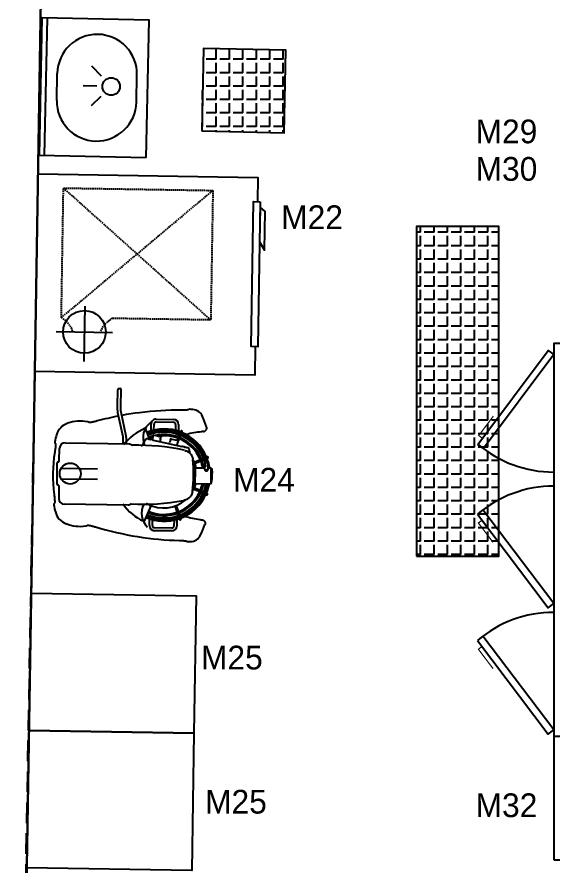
# Model space of a CAD drawing. Header units: centimetres. Extents: x 5488 to 20269, y -31398 to -19684.
# Drawn here: x 7368 to 7562.7, y -22530.9 to -22222 of the extents above; entities that cross this region are included whole.
import ezdxf
from ezdxf.enums import TextEntityAlignment as Align

# ---------------------------------------------------------------- set-up
doc = ezdxf.new("R2010")
doc.units = ezdxf.units.CM
doc.linetypes.add('( Hidden )', pattern=[0.375, 0.25, -0.125])
doc.linetypes.add('DASHED', pattern=[0.75, 0.5, -0.25])
for name, color, linetype in [('002 Çizgi', 7, 'Continuous'), ('CIHAZ', 2, 'Continuous'), ('S2000-002 Çizgi', 7, 'Continuous')]:
    doc.layers.add(name, color=color, linetype=linetype)
doc.layers.add('xxx_Auto_Duvar_Duvar Gorunus 02', color=251, linetype='Continuous', lineweight=9)
doc.layers.add('xxx_Auto_Duvar_Duvar Plan Kesit', color=7, linetype='Continuous', lineweight=30)
doc.styles.add('TAKSİM', font='GOTHIC.TTF', dxfattribs={"height": 20})

# ---------------------------------------------------------------- blocks, each defined once
blk = doc.blocks.new('A$C734D7A9C')
at = {"layer": 'CIHAZ', "color": 1}
for p, q in [((14.73, 75.33), (14.73, 54.78)), ((24.09, 65.06), (3.98, 65.06))]:
    blk.add_line(p, q, dxfattribs=at)
at = {"layer": 'CIHAZ', "color": 1, "linetype": 'DASHED'}
for p, q in [((67.01, 73.52), (19.82, 19.15)), ((19.82, 73.52), (67.01, 19.15))]:
    blk.add_line(p, q, dxfattribs=at)
at = {"layer": 'CIHAZ', "color": 1}
for points in [[(63.2, 1.82), (10.36, 1.82), (10.36, 4.32), (63.2, 4.32)], [(61.2, 1.82), (48.6, 1.82), (45.6, 0), (59.6, 0)]]:
    blk.add_lwpolyline(points, close=True, dxfattribs=at)
blk.add_circle((14.73, 65.06), 7.76, dxfattribs=at)
at = {"layer": 'S2000-002 Çizgi', "color": 1, "linetype": 'DASHED'}
for p, q in [((19.82, 73.52), (67.01, 73.52)), ((67.01, 73.52), (67.01, 19.15)), ((19.82, 19.15), (19.82, 54.92)), ((67.01, 19.15), (19.82, 19.15))]:
    blk.add_line(p, q, dxfattribs=at)
at = {"layer": 'S2000-002 Çizgi', "color": 1}
blk.add_lwpolyline([(10.36, 2.81), (0, 2.81), (0, 82.81), (72, 82.81), (72, 2.81), (63.2, 2.81)], dxfattribs=at)
at = {"layer": 'S2000-002 Çizgi', "color": 1, "linetype": 'DASHED'}
for centre, radius, start, end in [((11.6, 78.09), 9.4, 291.2079, 330.9566), ((11, 49.89), 10.16, 29.6907, 66.7752)]:
    blk.add_arc(centre, radius, start, end, dxfattribs=at)
blk = doc.blocks.new('A$C01E77913')
at = {"layer": 'S2000-002 Çizgi', "color": 1}
for points in [[(2, 26.8), (15, 26.8, -0.414214), (17, 24.8), (17, 2, -0.414214), (15, 0), (2, 0, -0.414214), (0, 2), (0, 24.8, -0.414214)], [(4, 24.8), (13, 24.8, -0.414214), (15, 22.8), (15, 4, -0.414214), (13, 2), (4, 2, -0.414214), (2, 4), (2, 22.8, -0.414214)]]:
    blk.add_lwpolyline(points, format="xyb", close=True, dxfattribs=at)
blk.add_lwpolyline([(4.71, 14.27), (12.21, 14.27), (12.21, 13.52), (4.71, 13.52)], close=True, dxfattribs=at)
blk.add_circle((8.46, 13.87), 3.82, dxfattribs=at)
blk = doc.blocks.new('188-70-M')
at = {"layer": '002 Çizgi', "color": 1}
blk.add_line((47.58, -126.01), (47.58, 61.99), dxfattribs=at)
for points in [[(-20.42, -126.01), (49.58, -126.01), (49.58, 61.99), (-20.42, 61.99)], [(17.58, 61.99), (17.58, -126.02), (49.58, -126.02), (49.58, 61.99)], [(-48.08, 25.3), (-22.47, 59.53), (-20.42, 57.99), (-46.03, 23.76)], [(-48.23, -0.07), (-22.46, -34.18), (-20.42, -32.64), (-46.19, 1.48)], [(-48.23, -46.05), (-22.46, -80.16), (-20.42, -78.61), (-46.19, -44.5)], [(-17.39, -109.57), (-17.22, -108.11), (-16.77, -106.41), (-16.12, -104.55), (-15.39, -102.6), (-14.65, -100.65), (-14.01, -98.79), (-13.56, -97.09), (-13.39, -95.63), (-13.56, -94.48), (-14.01, -93.67), (-14.65, -93.18), (-15.39, -93.01), (-16.12, -93.18), (-16.77, -93.67), (-17.22, -94.48), (-17.39, -95.63), (-17.22, -97.09), (-16.77, -98.79), (-16.12, -100.65), (-15.39, -102.6), (-14.65, -104.55), (-14.01, -106.41), (-13.56, -108.11), (-13.39, -109.57), (-13.56, -110.72), (-14.01, -111.53), (-14.65, -112.02), (-15.39, -112.19), (-16.12, -112.02), (-16.77, -111.53), (-17.22, -110.72)]]:
    blk.add_lwpolyline(points, close=True, dxfattribs=at)
at = {"layer": '002 Çizgi', "color": 1, "linetype": 'DASHED'}
blk.add_lwpolyline([(44.58, -78.01), (44.58, 58.99), (-17.42, 58.99), (-17.42, -78.01)], close=True, dxfattribs=at)
at = {"layer": '002 Çizgi', "color": 1, "const_width": 0.427}
for points in [[(-46.4, 27.55), (-47.72, 28.54), (-43.49, 34.19), (-42.41, 35.64)], [(-46.54, -2.32), (-47.86, -3.31), (-43.6, -8.95), (-42.51, -10.39)], [(-46.54, -48.29), (-47.86, -49.29), (-43.6, -54.92), (-42.51, -56.37)]]:
    blk.add_lwpolyline(points, dxfattribs=at)
at = {"layer": '002 Çizgi', "color": 1}
blk.add_lwpolyline([(47.58, -81.01), (-20.42, -81.01)], dxfattribs=at)
for points in [[(-10.08, -89.01), (-10.08, -115.68, 1), (-5.74, -115.68)], [(-5.74, -115.68), (-5.74, -89.01, -1), (-1.39, -89.01)]]:
    blk.add_lwpolyline(points, format="xyb", dxfattribs=at)
for centre, start, end in [((-20.42, 57.99), 229.755, 270), ((-20.42, -32.64), 90, 130.5092), ((-20.42, -78.61), 90, 130.5092)]:
    blk.add_arc(centre, 42.75, start, end, dxfattribs=at)
at = {"layer": '002 Çizgi', "color": 1, "xscale": -1, "rotation": 90}
for p in [(46.98, 56.48), (46.98, 38.48), (46.98, 20.48), (46.98, 2.48), (46.98, -15.52), (46.98, -33.52), (46.98, -51.52), (46.98, -69.52), (46.98, -87.52), (46.59, -105.52)]:
    blk.add_blockref('A$C01E77913', p, dxfattribs=at)
blk = doc.blocks.new('A$C23AD12AD')
at = {"layer": 'S2000-002 Çizgi', "color": 1}
for p, q in [((0, 39), (50, 39)), ((0, 37), (50, 37)), ((20.08, 33), (29.92, 33)), ((25.53, 18.48), (25.53, 23.48)), ((21.86, 16.96), (18.33, 20.5)), ((29.2, 16.96), (32.74, 20.5)), ((20.08, 4), (29.92, 4)), ((0, 0), (50, 0))]:
    blk.add_line(p, q, dxfattribs=at)
blk.add_lwpolyline([(0, 0), (50, 0), (50, 39), (0, 39)], close=True, dxfattribs=at)
blk.add_circle((25.53, 13.29), 3.19, dxfattribs=at)
for centre, start, end in [((20.08, 18.5), 90, 270), ((29.92, 18.5), 270, 90)]:
    blk.add_arc(centre, 14.5, start, end, dxfattribs=at)
blk = doc.blocks.new('A$C852de432')
for p, q in [((12.58, 47.27, 0.07), (12.58, 49.68, 0.07)), ((13.62, 47.55, 0.07), (13.62, 49.68, 0.07)), ((14.41, 51.51, 0.07), (20.69, 51.51, 0.07)), ((14.41, 50.47, 0.07), (20.69, 50.47, 0.07)), ((21.47, 49.68, 0.07), (21.47, 47.55, 0.07)), ((22.52, 49.68, 0.07), (22.52, 47.25, 0.07)), ((12.99, 42.29, 0.07), (11.17, 47.04, 0.07)), ((13.48, 42.48, 0.07), (11.66, 47.22, 0.07)), ((12.58, 46.37, 0.07), (12.58, 46.74, 0.07)), ((13.62, 46.67, 0.07), (13.62, 47.06, 0.07)), ((21.47, 47.03, 0.07), (21.47, 46.67, 0.07)), ((22.19, 42.43, 0.07), (24.51, 48.05, 0.07)), ((22.52, 46.77, 0.07), (22.52, 46.37, 0.07)), ((30.43, 42.37, 0.07), (53.69, 42.37, 0.07)), ((55.76, 35.77, 0.07), (55.7, 40.37, 0.07)), ((6.31, 35.67, 0.07), (1.72, 37.62, 0.07)), ((6.39, 36.21, 0.07), (1.92, 38.11, 0.07)), ((0.39, 34.06, 0.07), (0.39, 28.34, 0.07)), ((6.2, 34.06, 0.07), (0.39, 34.06, 0.07)), ((0.19, 33.76, 0.07), (0, 32.11, 0.07)), ((0, 32.11, 0.07), (0, 30.28, 0.07)), ((0.36, 33.79, 0.07), (0.23, 33.79, 0.07)), ((54.98, 33.12, 0.07), (41.72, 33.12, 0.07)), ((0.19, 28.64, 0.07), (0, 30.28, 0.07)), ((0.36, 28.61, 0.07), (0.23, 28.61, 0.07)), ((1.57, 28.34, 0.07), (0.39, 28.34, 0.07)), ((1.57, 28.92, 0.07), (1.57, 28.1, 0.07)), ((1.76, 29.1, 0.07), (1.8, 29.1, 0.07)), ((1.76, 29.1, 0.07), (1.77, 29.1, 0.07)), ((1.8, 29.1, 0.07), (1.81, 29.1, 0.07)), ((2.51, 29.1, 0.07), (1.81, 29.1, 0.07)), ((2.51, 29.1, 0.07), (2.53, 29.1, 0.07)), ((2.57, 29.1, 0.07), (2.53, 29.1, 0.07)), ((2.76, 28.92, 0.07), (2.76, 28.1, 0.07)), ((6.2, 28.34, 0.07), (2.76, 28.34, 0.07)), ((54.98, 29.3, 0.07), (41.72, 29.3, 0.07)), ((1.74, 26.71, 0.07), (1.71, 27.32, 0.07)), ((6.31, 26.72, 0.07), (1.72, 24.77, 0.07)), ((1.86, 26.17, 0.07), (1.75, 26.62, 0.07)), ((6.39, 26.18, 0.07), (1.92, 24.29, 0.07)), ((2.05, 26.02, 0.07), (2.28, 26.02, 0.07)), ((2.57, 26.62, 0.07), (2.47, 26.17, 0.07)), ((2.62, 27.32, 0.07), (2.58, 26.71, 0.07)), ((55.76, 26.62, 0.07), (55.7, 22.02, 0.07)), ((8.18, 23.1, 0.07), (8.23, 22.83, 0.07)), ((8.23, 22.83, 0.07), (8.29, 22.52, 0.07)), ((8.29, 22.52, 0.07), (8.37, 22.22, 0.07)), ((8.37, 22.22, 0.07), (8.45, 21.91, 0.07)), ((8.82, 21.22, 0.07), (8.83, 21.22, 0.07)), ((8.83, 21.22, 0.07), (8.84, 21.22, 0.07)), ((8.84, 21.22, 0.07), (8.91, 21.2, 0.07)), ((8.91, 21.2, 0.07), (8.96, 21.19, 0.07)), ((8.96, 21.19, 0.07), (8.98, 21.19, 0.07)), ((8.98, 21.19, 0.07), (9.01, 21.18, 0.07)), ((9.01, 21.18, 0.07), (9.03, 21.18, 0.07)), ((9.03, 21.18, 0.07), (9.05, 21.17, 0.07)), ((9.05, 21.17, 0.07), (9.08, 21.17, 0.07)), ((9.08, 21.17, 0.07), (9.1, 21.16, 0.07)), ((9.1, 21.16, 0.07), (9.13, 21.16, 0.07)), ((9.13, 21.16, 0.07), (9.16, 21.15, 0.07)), ((9.16, 21.15, 0.07), (9.19, 21.14, 0.07)), ((9.19, 21.14, 0.07), (9.22, 21.14, 0.07)), ((9.27, 21.13, 0.07), (9.31, 21.12, 0.07)), ((9.31, 21.12, 0.07), (9.36, 21.11, 0.07)), ((9.36, 21.11, 0.07), (9.4, 21.1, 0.07)), ((10.24, 20.73, 0.07), (10.25, 20.8, 0.07)), ((10.31, 20.72, 0.07), (10.24, 20.73, 0.07)), ((10.63, 20.65, 0.07), (10.31, 20.72, 0.07)), ((10.31, 20.72, 0.07), (10.31, 20.72, 0.07)), ((10.66, 20.64, 0.07), (10.63, 20.65, 0.07)), ((10.98, 20.58, 0.07), (10.66, 20.64, 0.07)), ((11.06, 20.56, 0.07), (10.99, 20.58, 0.07)), ((11.06, 20.56, 0.07), (11.07, 20.63, 0.07)), ((12.8, 19.62, 0.07), (11.17, 15.36, 0.07)), ((21.71, 18.53, 0.07), (11.22, 20.72, 0.07)), ((12.75, 19.39, 0.07), (12.61, 18.73, 0.07)), ((12.94, 20.29, 0.07), (12.8, 19.65, 0.07)), ((15.43, 18.14, 0.07), (15.65, 19.19, 0.07)), ((15.76, 19.7, 0.07), (15.65, 19.19, 0.07)), ((19.18, 18.98, 0.07), (19.05, 18.35, 0.07)), ((25.73, 20.62, 0.07), (25.74, 20.62, 0.07)), ((53.66, 20.02, 0.07), (30.43, 20.02, 0.07)), ((12.92, 18.47, 0.07), (11.66, 15.17, 0.07)), ((12.58, 15.65, 0.07), (12.58, 16.02, 0.07)), ((14.89, 18.06, 0.07), (13.08, 18.44, 0.07)), ((13.62, 15.34, 0.07), (13.62, 15.72, 0.07)), ((15, 18.04, 0.07), (14.89, 18.06, 0.07)), ((15.13, 18.01, 0.07), (15, 18.04, 0.07)), ((19, 18.08, 0.07), (18.86, 17.43, 0.07)), ((21.14, 16.76, 0.07), (19.33, 17.13, 0.07)), ((21.38, 16.71, 0.07), (21.25, 16.73, 0.07)), ((21.38, 16.7, 0.07), (21.38, 16.71, 0.07)), ((21.38, 16.7, 0.07), (21.5, 16.67, 0.07)), ((21.47, 15.72, 0.07), (21.47, 15.37, 0.07)), ((21.73, 16.82, 0.07), (22.01, 18.18, 0.07)), ((21.79, 18.32, 0.07), (21.8, 18.39, 0.07)), ((21.86, 18.31, 0.07), (21.79, 18.32, 0.07)), ((22.19, 18.24, 0.07), (21.87, 18.3, 0.07)), ((22.22, 18.23, 0.07), (22.19, 18.24, 0.07)), ((22.54, 18.17, 0.07), (22.22, 18.23, 0.07)), ((22.52, 16.02, 0.07), (22.52, 15.63, 0.07)), ((22.61, 18.15, 0.07), (22.55, 18.16, 0.07)), ((22.61, 18.15, 0.07), (22.63, 18.22, 0.07)), ((23.44, 18.17, 0.07), (22.77, 18.31, 0.07)), ((22.88, 18.29, 0.07), (24.51, 14.34, 0.07)), ((23.73, 18.11, 0.07), (23.75, 18.11, 0.07)), ((23.78, 18.1, 0.07), (23.79, 18.1, 0.07)), ((23.82, 18.09, 0.07), (23.83, 18.09, 0.07)), ((23.83, 18.09, 0.07), (23.85, 18.09, 0.07)), ((23.85, 18.09, 0.07), (23.86, 18.08, 0.07)), ((23.86, 18.08, 0.07), (23.87, 18.08, 0.07)), ((23.87, 18.08, 0.07), (23.88, 18.08, 0.07)), ((23.88, 18.08, 0.07), (23.9, 18.07, 0.07)), ((23.9, 18.07, 0.07), (23.92, 18.07, 0.07)), ((23.92, 18.07, 0.07), (23.98, 18.06, 0.07)), ((23.98, 18.06, 0.07), (24, 18.05, 0.07)), ((24, 18.05, 0.07), (24.01, 18.05, 0.07)), ((24.01, 18.05, 0.07), (24.02, 18.05, 0.07)), ((24.01, 18.05, 0.07), (24.01, 18.05, 0.07)), ((24.02, 18.05, 0.07), (24.02, 18.05, 0.07)), ((31.54, 17.32, 0.07), (33.51, 8.58, 0.07)), ((32.68, 17.58, 0.07), (34.65, 8.84, 0.07)), ((12.58, 12.71, 0.07), (12.58, 15.12, 0.07)), ((13.62, 12.71, 0.07), (13.62, 14.84, 0.07)), ((21.47, 14.88, 0.07), (21.47, 12.71, 0.07)), ((22.52, 15.14, 0.07), (22.52, 12.71, 0.07)), ((20.69, 11.92, 0.07), (14.41, 11.92, 0.07)), ((20.69, 10.88, 0.07), (14.41, 10.88, 0.07)), ((33.66, 6.28, 0.07), (33.66, 0.39, 0.07)), ((34.83, 6.28, 0.07), (34.83, 0.39, 0.07)), ((34.44, 0, 0.07), (34.05, 0, 0.07))]:
    blk.add_line(p, q)
at = {"elevation": 0.07}
for points in [[(9.1, 55.09), (9.03, 55.14), (8.95, 55.19), (8.88, 55.23), (8.81, 55.26), (8.74, 55.28), (8.66, 55.3)], [(11.52, 54.92), (11.28, 54.92), (11.05, 54.93), (10.83, 54.93), (10.61, 54.94), (10.41, 54.95), (10.21, 54.96), (10.03, 54.97), (9.86, 54.98), (9.71, 54.99), (9.56, 55), (9.45, 55.01), (9.34, 55.03), (9.26, 55.04), (9.18, 55.06), (9.14, 55.07), (9.1, 55.09)], [(42.16, 50.49), (40.25, 51.02), (38.34, 51.51), (36.41, 51.97), (34.48, 52.39), (32.57, 52.78), (30.65, 53.14), (28.72, 53.47), (26.79, 53.76), (24.88, 54.02), (22.96, 54.24), (21.04, 54.44), (19.12, 54.6), (17.22, 54.73), (15.32, 54.83), (13.42, 54.89), (11.52, 54.92)], [(45.07, 49.92), (45.03, 49.9), (44.97, 49.89), (44.87, 49.89), (44.78, 49.9), (44.64, 49.92), (44.49, 49.94), (44.31, 49.97), (44.13, 50), (43.91, 50.05), (43.7, 50.09), (43.46, 50.15), (43.22, 50.21), (42.96, 50.28), (42.7, 50.34), (42.43, 50.42), (42.16, 50.49)], [(45.72, 50.15), (45.61, 50.15), (45.5, 50.13), (45.39, 50.1), (45.29, 50.06), (45.18, 49.99), (45.07, 49.92)], [(3.41, 47.27), (3.24, 47.3), (3.08, 47.35), (2.93, 47.43), (2.79, 47.52), (2.66, 47.63), (2.55, 47.75), (2.45, 47.89), (2.37, 48.03), (2.32, 48.19), (2.28, 48.36), (2.26, 48.52), (2.27, 48.69), (2.29, 48.86), (2.34, 49.02)], [(7.13, 37.04), (7.17, 37.33), (7.24, 37.62), (7.34, 37.92), (7.46, 38.21), (7.6, 38.49), (7.77, 38.75), (7.95, 38.99), (8.15, 39.22), (8.38, 39.43), (8.61, 39.62), (8.87, 39.8), (9.14, 39.95), (9.43, 40.08), (9.72, 40.19), (9.97, 40.25), (10.22, 40.3)], [(29.46, 41.94), (29.56, 42.04), (29.66, 42.12), (29.78, 42.2), (29.9, 42.26), (30.03, 42.31), (30.16, 42.34), (30.29, 42.36), (30.43, 42.37)], [(57.44, 38.87), (57.4, 39.16), (57.36, 39.45), (57.32, 39.73), (57.28, 40), (57.25, 40.26), (57.22, 40.52), (57.2, 40.76), (57.18, 40.99), (57.16, 41.18), (57.15, 41.38), (57.14, 41.53), (57.14, 41.68), (57.15, 41.79), (57.16, 41.89), (57.17, 41.95), (57.19, 42)], [(57.19, 42), (57.28, 42.1), (57.36, 42.22), (57.42, 42.33), (57.46, 42.44), (57.49, 42.55), (57.5, 42.66)], [(55.76, 35.77), (55.76, 35.77), (55.76, 35.77), (55.76, 35.71), (55.77, 35.66), (55.79, 35.61), (55.82, 35.56), (55.85, 35.51), (55.89, 35.47), (55.94, 35.44), (55.99, 35.41), (56.04, 35.39), (56.1, 35.38)], [(1.57, 28.93), (1.57, 28.95), (1.58, 28.96), (1.58, 28.97), (1.59, 28.98), (1.59, 28.99), (1.6, 29), (1.6, 29.02), (1.61, 29.03), (1.62, 29.04), (1.63, 29.04), (1.64, 29.05), (1.65, 29.06), (1.66, 29.07), (1.67, 29.08), (1.68, 29.08), (1.69, 29.09), (1.71, 29.09), (1.72, 29.09), (1.73, 29.1), (1.74, 29.1), (1.75, 29.1), (1.76, 29.1)], [(1.57, 28.93), (1.57, 28.92), (1.57, 28.92)], [(1.57, 28.07), (1.61, 27.92), (1.65, 27.73), (1.69, 27.53), (1.71, 27.32)], [(1.86, 29.39), (1.85, 29.39), (1.84, 29.38), (1.81, 29.37), (1.79, 29.35), (1.77, 29.33), (1.75, 29.32), (1.73, 29.3), (1.71, 29.28), (1.7, 29.26), (1.69, 29.24), (1.68, 29.21), (1.67, 29.19), (1.66, 29.17), (1.66, 29.15), (1.65, 29.13), (1.65, 29.1)], [(2.47, 29.39), (2.45, 29.4), (2.44, 29.41), (2.41, 29.42), (2.38, 29.43), (2.35, 29.44), (2.32, 29.45), (2.29, 29.45), (2.26, 29.46), (2.23, 29.46), (2.19, 29.46), (2.16, 29.46), (2.13, 29.46), (2.1, 29.46), (2.07, 29.46), (2.03, 29.45), (2, 29.45), (1.97, 29.44), (1.94, 29.43), (1.92, 29.42), (1.89, 29.41), (1.87, 29.4), (1.86, 29.39)], [(2.67, 29.1), (2.67, 29.13), (2.67, 29.15), (2.66, 29.17), (2.66, 29.19), (2.65, 29.21), (2.64, 29.24), (2.62, 29.26), (2.61, 29.28), (2.59, 29.3), (2.57, 29.32), (2.56, 29.33), (2.53, 29.35), (2.51, 29.37), (2.49, 29.38), (2.48, 29.39), (2.47, 29.39)], [(2.75, 28.93), (2.75, 28.95), (2.75, 28.96), (2.74, 28.97), (2.74, 28.98), (2.73, 28.99), (2.73, 29), (2.72, 29.02), (2.71, 29.03), (2.7, 29.04), (2.69, 29.04), (2.68, 29.05), (2.67, 29.06), (2.66, 29.07), (2.65, 29.08), (2.64, 29.08), (2.63, 29.09), (2.62, 29.09), (2.61, 29.09), (2.59, 29.1), (2.58, 29.1), (2.57, 29.1), (2.57, 29.1)], [(2.62, 27.32), (2.64, 27.53), (2.67, 27.73), (2.71, 27.92), (2.76, 28.07)], [(2.75, 28.93), (2.75, 28.92), (2.75, 28.92)], [(1.74, 26.71), (1.74, 26.7), (1.75, 26.69), (1.75, 26.67), (1.75, 26.66), (1.75, 26.65)], [(2.57, 26.62), (2.57, 26.63), (2.57, 26.63), (2.57, 26.64)], [(10.22, 22.09), (9.99, 22.14), (9.77, 22.2), (9.47, 22.3), (9.18, 22.43), (8.91, 22.58), (8.65, 22.75), (8.41, 22.93), (8.19, 23.14), (7.98, 23.37), (7.79, 23.61), (7.62, 23.87), (7.48, 24.14), (7.35, 24.43), (7.25, 24.73), (7.18, 25.04), (7.13, 25.36)], [(56.1, 27.01), (56.04, 27), (55.99, 26.98), (55.94, 26.95), (55.89, 26.92), (55.85, 26.88), (55.82, 26.84), (55.79, 26.79), (55.77, 26.73), (55.76, 26.68), (55.76, 26.62)], [(56.1, 27.01), (56.17, 27.03), (56.24, 27.05), (56.3, 27.09), (56.36, 27.13), (56.42, 27.18), (56.46, 27.24), (56.5, 27.31), (56.53, 27.38), (56.54, 27.45), (56.55, 27.52)], [(57.19, 20.4), (57.17, 20.45), (57.16, 20.5), (57.15, 20.61), (57.14, 20.71), (57.14, 20.86), (57.15, 21.02), (57.16, 21.21), (57.18, 21.41), (57.2, 21.64), (57.22, 21.87), (57.25, 22.13), (57.28, 22.39), (57.32, 22.67), (57.36, 22.95), (57.4, 23.24), (57.44, 23.52)], [(8.64, 21.38), (8.64, 21.37), (8.65, 21.36), (8.65, 21.35), (8.66, 21.34), (8.66, 21.34), (8.67, 21.33), (8.67, 21.32), (8.67, 21.32), (8.68, 21.31), (8.68, 21.3), (8.69, 21.3), (8.69, 21.29), (8.7, 21.29), (8.71, 21.28), (8.71, 21.28), (8.72, 21.27), (8.72, 21.27), (8.73, 21.27), (8.73, 21.26), (8.74, 21.26), (8.74, 21.25), (8.75, 21.25), (8.75, 21.25), (8.76, 21.24), (8.77, 21.24), (8.77, 21.24), (8.78, 21.24), (8.78, 21.23), (8.79, 21.23), (8.79, 21.23), (8.8, 21.23), (8.8, 21.23), (8.81, 21.23), (8.81, 21.23), (8.81, 21.23), (8.81, 21.22), (8.82, 21.22), (8.82, 21.22), (8.82, 21.22), (8.82, 21.22)], [(9.22, 21.14), (9.24, 21.13), (9.27, 21.13)], [(9.4, 21.1), (9.42, 21.1), (10.15, 20.94)], [(10.25, 20.8), (10.25, 20.8), (10.25, 20.81), (10.25, 20.81), (10.25, 20.82), (10.25, 20.83), (10.25, 20.83), (10.25, 20.84), (10.25, 20.85), (10.25, 20.86), (10.24, 20.86), (10.24, 20.87), (10.24, 20.88), (10.23, 20.88), (10.23, 20.89), (10.23, 20.9), (10.22, 20.9), (10.22, 20.91), (10.21, 20.91), (10.21, 20.91), (10.21, 20.92), (10.2, 20.92), (10.2, 20.92), (10.2, 20.92), (10.19, 20.93), (10.19, 20.93), (10.19, 20.93), (10.18, 20.93), (10.18, 20.93), (10.18, 20.93), (10.18, 20.94), (10.17, 20.94), (10.17, 20.94), (10.17, 20.94), (10.17, 20.94), (10.17, 20.94), (10.17, 20.94), (10.16, 20.94), (10.16, 20.94), (10.16, 20.94), (10.16, 20.94)], [(11.22, 20.72), (11.22, 20.72), (11.22, 20.72), (11.22, 20.72), (11.22, 20.72), (11.22, 20.72), (11.21, 20.72), (11.21, 20.72), (11.21, 20.72), (11.21, 20.72), (11.21, 20.72), (11.21, 20.72), (11.21, 20.72), (11.21, 20.72), (11.21, 20.72), (11.21, 20.72), (11.21, 20.72), (11.21, 20.72), (11.21, 20.72), (11.21, 20.72), (11.21, 20.72), (11.2, 20.72), (11.2, 20.72), (11.2, 20.72), (11.2, 20.72), (11.2, 20.72), (11.2, 20.72), (11.19, 20.72), (11.19, 20.72), (11.19, 20.72), (11.19, 20.72), (11.18, 20.72), (11.18, 20.72), (11.18, 20.72), (11.18, 20.72), (11.17, 20.72), (11.17, 20.72), (11.17, 20.72), (11.16, 20.72), (11.16, 20.72), (11.15, 20.72), (11.15, 20.71), (11.15, 20.71), (11.14, 20.71), (11.13, 20.71), (11.13, 20.7), (11.13, 20.7), (11.12, 20.7), (11.12, 20.69), (11.11, 20.69), (11.11, 20.69), (11.1, 20.68), (11.1, 20.68), (11.1, 20.67), (11.09, 20.67), (11.09, 20.66), (11.09, 20.66), (11.08, 20.65), (11.08, 20.65), (11.08, 20.64), (11.08, 20.63), (11.07, 20.63), (11.07, 20.63)], [(13.08, 18.44), (13.05, 18.44), (13.03, 18.45), (13, 18.46), (12.98, 18.46), (12.96, 18.47), (12.93, 18.47), (12.92, 18.47), (12.9, 18.48), (12.89, 18.48), (12.87, 18.48), (12.86, 18.49), (12.85, 18.49), (12.84, 18.49), (12.83, 18.49), (12.82, 18.49), (12.81, 18.5), (12.81, 18.5), (12.8, 18.5), (12.8, 18.5), (12.79, 18.5), (12.79, 18.5), (12.78, 18.5), (12.78, 18.5), (12.78, 18.5), (12.77, 18.5), (12.77, 18.5), (12.77, 18.51), (12.77, 18.51), (12.76, 18.51), (12.76, 18.51), (12.76, 18.51), (12.76, 18.51), (12.76, 18.51), (12.76, 18.51), (12.76, 18.51), (12.75, 18.51), (12.75, 18.51), (12.75, 18.51), (12.75, 18.51), (12.75, 18.51), (12.75, 18.51), (12.75, 18.51), (12.74, 18.51), (12.74, 18.51), (12.74, 18.51), (12.74, 18.51), (12.73, 18.51), (12.73, 18.51), (12.73, 18.52), (12.73, 18.52), (12.72, 18.52), (12.72, 18.52), (12.72, 18.52), (12.71, 18.52), (12.7, 18.53), (12.7, 18.53), (12.7, 18.53), (12.69, 18.53), (12.69, 18.54), (12.68, 18.54), (12.68, 18.54), (12.67, 18.55), (12.67, 18.55), (12.67, 18.55), (12.66, 18.56), (12.66, 18.56), (12.65, 18.57), (12.64, 18.58), (12.64, 18.59), (12.63, 18.6), (12.63, 18.61), (12.62, 18.62), (12.62, 18.63), (12.61, 18.64), (12.61, 18.65), (12.61, 18.67), (12.61, 18.68), (12.61, 18.7), (12.61, 18.71), (12.61, 18.73)], [(12.79, 19.52), (12.79, 19.5), (12.79, 19.49), (12.78, 19.47), (12.78, 19.46), (12.77, 19.45), (12.77, 19.44), (12.77, 19.43), (12.76, 19.42), (12.76, 19.41), (12.76, 19.4), (12.75, 19.4), (12.75, 19.39), (12.75, 19.39), (12.75, 19.39)], [(12.8, 19.62), (12.8, 19.63), (12.8, 19.63), (12.8, 19.64), (12.8, 19.65), (12.8, 19.65), (12.8, 19.65), (12.8, 19.65), (12.8, 19.65), (12.8, 19.65), (12.8, 19.65), (12.8, 19.64), (12.8, 19.63), (12.8, 19.63), (12.8, 19.62), (12.8, 19.61), (12.8, 19.6), (12.8, 19.58), (12.8, 19.57), (12.8, 19.56), (12.8, 19.54), (12.8, 19.53), (12.79, 19.52)], [(21.8, 18.39), (21.8, 18.39), (21.8, 18.39), (21.81, 18.4), (21.81, 18.41), (21.81, 18.42), (21.8, 18.42), (21.8, 18.43), (21.8, 18.44), (21.8, 18.44), (21.8, 18.45), (21.8, 18.46), (21.79, 18.47), (21.79, 18.47), (21.78, 18.48), (21.78, 18.48), (21.78, 18.49), (21.77, 18.49), (21.77, 18.5), (21.77, 18.5), (21.76, 18.5), (21.76, 18.51), (21.75, 18.51), (21.75, 18.51), (21.75, 18.51), (21.74, 18.52), (21.74, 18.52), (21.74, 18.52), (21.74, 18.52), (21.73, 18.52), (21.73, 18.52), (21.73, 18.52), (21.73, 18.53), (21.72, 18.53), (21.72, 18.53), (21.72, 18.53), (21.72, 18.53), (21.72, 18.53), (21.72, 18.53), (21.72, 18.53), (21.71, 18.53)], [(24.26, 18.15), (24.33, 18.24), (24.54, 18.54), (24.75, 18.84), (24.94, 19.16), (25.12, 19.48), (25.29, 19.81), (25.44, 20.14), (25.59, 20.47)], [(25.59, 20.47), (25.59, 20.49), (25.6, 20.5), (25.61, 20.52), (25.62, 20.53), (25.63, 20.54), (25.64, 20.56), (25.65, 20.57), (25.66, 20.58), (25.67, 20.59), (25.68, 20.59), (25.69, 20.6), (25.7, 20.61), (25.72, 20.61), (25.73, 20.62)], [(25.76, 20.63), (25.77, 20.63), (25.78, 20.63), (25.79, 20.64), (25.8, 20.64), (25.8, 20.64), (25.81, 20.64), (25.81, 20.64), (25.81, 20.64)], [(25.81, 20.64), (25.82, 20.64), (25.82, 20.64), (25.83, 20.64), (25.84, 20.64), (25.84, 20.64), (25.85, 20.64), (25.86, 20.64), (25.87, 20.65), (25.88, 20.65), (25.89, 20.65), (25.89, 20.66), (25.9, 20.66), (25.91, 20.67), (25.92, 20.67), (25.93, 20.68), (25.94, 20.68), (25.94, 20.68)], [(30.43, 20.02), (30.29, 20.03), (30.16, 20.05), (30.03, 20.09), (29.9, 20.14), (29.78, 20.2), (29.66, 20.27), (29.56, 20.36), (29.46, 20.45)], [(31.36, 19.88), (31.36, 19.63), (31.36, 19.39), (31.37, 19.15), (31.38, 18.91), (31.39, 18.68), (31.4, 18.45), (31.41, 18.24), (31.43, 18.03), (31.45, 17.85), (31.48, 17.66), (31.5, 17.49), (31.54, 17.32)], [(32.53, 19.88), (32.54, 19.62), (32.54, 19.36), (32.55, 19.11), (32.56, 18.86), (32.57, 18.64), (32.58, 18.41), (32.6, 18.22), (32.61, 18.03), (32.63, 17.89), (32.65, 17.75), (32.67, 17.66), (32.68, 17.58)], [(57.5, 19.73), (57.49, 19.84), (57.46, 19.95), (57.42, 20.07), (57.36, 20.18), (57.28, 20.29), (57.19, 20.4)], [(15.43, 18.14), (15.43, 18.12), (15.42, 18.11), (15.41, 18.09), (15.4, 18.07), (15.39, 18.06), (15.38, 18.05), (15.36, 18.03), (15.35, 18.02), (15.33, 18.01), (15.32, 18.01), (15.3, 18), (15.28, 18), (15.26, 17.99), (15.24, 17.99), (15.22, 17.99), (15.21, 18)], [(19.33, 17.13), (19.3, 17.14), (19.28, 17.15), (19.25, 17.15), (19.23, 17.16), (19.2, 17.16), (19.18, 17.17), (19.17, 17.17), (19.15, 17.17), (19.14, 17.18), (19.12, 17.18), (19.11, 17.18), (19.1, 17.18), (19.09, 17.19), (19.08, 17.19), (19.07, 17.19), (19.06, 17.19), (19.06, 17.19), (19.05, 17.19), (19.05, 17.19), (19.04, 17.2), (19.04, 17.2), (19.03, 17.2), (19.03, 17.2), (19.03, 17.2), (19.02, 17.2), (19.02, 17.2), (19.02, 17.2), (19.02, 17.2), (19.01, 17.2), (19.01, 17.2), (19.01, 17.2), (19.01, 17.2), (19.01, 17.2), (19.01, 17.2), (19.01, 17.2), (19, 17.2), (19, 17.2), (19, 17.2), (19, 17.2), (19, 17.2), (19, 17.21), (19, 17.21), (18.99, 17.21), (18.99, 17.21), (18.99, 17.21), (18.99, 17.21), (18.98, 17.21), (18.98, 17.21), (18.98, 17.21), (18.98, 17.21), (18.97, 17.21), (18.97, 17.21), (18.97, 17.22), (18.96, 17.22), (18.95, 17.22), (18.95, 17.23), (18.94, 17.23), (18.94, 17.23), (18.94, 17.23), (18.93, 17.24), (18.93, 17.24), (18.92, 17.24), (18.92, 17.25), (18.92, 17.25), (18.91, 17.25), (18.91, 17.26), (18.9, 17.27), (18.89, 17.28), (18.89, 17.28), (18.88, 17.29), (18.88, 17.3), (18.87, 17.31), (18.87, 17.32), (18.86, 17.33), (18.86, 17.35), (18.86, 17.36), (18.86, 17.38), (18.86, 17.39), (18.86, 17.41), (18.86, 17.43)], [(19.04, 18.21), (19.04, 18.2), (19.04, 18.18), (19.03, 18.17), (19.03, 18.16), (19.02, 18.15), (19.02, 18.13), (19.02, 18.12), (19.01, 18.11), (19.01, 18.11), (19, 18.1), (19, 18.09), (19, 18.09), (19, 18.08), (19, 18.08)], [(19.05, 18.31), (19.05, 18.32), (19.05, 18.33), (19.05, 18.33), (19.05, 18.34), (19.05, 18.35), (19.05, 18.35), (19.05, 18.35), (19.05, 18.35), (19.05, 18.34), (19.05, 18.34), (19.05, 18.34), (19.05, 18.33), (19.05, 18.32), (19.05, 18.31), (19.05, 18.3), (19.05, 18.29), (19.05, 18.28), (19.05, 18.27), (19.05, 18.25), (19.05, 18.24), (19.04, 18.23), (19.04, 18.21)], [(22.77, 18.31), (22.77, 18.31), (22.77, 18.31), (22.77, 18.31), (22.77, 18.31), (22.77, 18.31), (22.77, 18.31), (22.77, 18.31), (22.77, 18.31), (22.77, 18.31), (22.77, 18.31), (22.77, 18.31), (22.77, 18.31), (22.77, 18.31), (22.77, 18.31), (22.76, 18.31), (22.76, 18.31), (22.76, 18.31), (22.76, 18.31), (22.76, 18.31), (22.76, 18.31), (22.76, 18.31), (22.76, 18.31), (22.76, 18.31), (22.75, 18.31), (22.75, 18.31), (22.75, 18.31), (22.75, 18.31), (22.75, 18.31), (22.74, 18.31), (22.74, 18.31), (22.74, 18.31), (22.74, 18.31), (22.73, 18.31), (22.73, 18.31), (22.73, 18.31), (22.72, 18.31), (22.72, 18.31), (22.72, 18.31), (22.71, 18.31), (22.71, 18.3), (22.7, 18.3), (22.7, 18.3), (22.69, 18.3), (22.69, 18.3), (22.68, 18.29), (22.68, 18.29), (22.67, 18.29), (22.67, 18.28), (22.67, 18.28), (22.66, 18.28), (22.66, 18.27), (22.65, 18.27), (22.65, 18.26), (22.65, 18.26), (22.64, 18.25), (22.64, 18.25), (22.64, 18.24), (22.63, 18.23), (22.63, 18.23), (22.63, 18.22), (22.63, 18.22), (22.63, 18.22)], [(23.44, 18.17), (23.45, 18.17), (23.47, 18.16), (23.49, 18.16)], [(23.49, 18.16), (23.51, 18.16), (23.53, 18.15)], [(23.53, 18.15), (23.54, 18.15), (23.57, 18.14)], [(23.57, 18.14), (23.58, 18.14), (23.61, 18.14)], [(23.61, 18.14), (23.62, 18.13), (23.64, 18.13)], [(23.64, 18.13), (23.65, 18.13), (23.67, 18.12)], [(23.67, 18.12), (23.68, 18.12), (23.7, 18.11)], [(23.7, 18.11), (23.71, 18.11), (23.73, 18.11)], [(23.75, 18.11), (23.76, 18.1), (23.78, 18.1)], [(23.79, 18.1), (23.8, 18.09), (23.82, 18.09)], [(24.02, 18.05), (24.02, 18.05), (24.02, 18.05), (24.02, 18.05), (24.03, 18.05), (24.03, 18.05), (24.03, 18.05), (24.04, 18.05), (24.04, 18.05), (24.05, 18.05), (24.05, 18.05), (24.06, 18.05), (24.07, 18.05), (24.07, 18.05), (24.08, 18.05), (24.09, 18.05), (24.09, 18.05), (24.1, 18.05), (24.11, 18.05), (24.11, 18.05), (24.12, 18.05), (24.13, 18.06), (24.14, 18.06), (24.15, 18.06), (24.15, 18.06), (24.16, 18.07), (24.17, 18.07), (24.18, 18.07), (24.19, 18.08), (24.19, 18.08), (24.2, 18.09), (24.21, 18.09), (24.22, 18.1), (24.23, 18.11), (24.23, 18.11), (24.24, 18.12), (24.25, 18.13), (24.26, 18.14), (24.26, 18.15)], [(3.41, 15.12), (3.24, 15.09), (3.08, 15.04), (2.93, 14.97), (2.79, 14.88), (2.66, 14.77), (2.55, 14.65), (2.45, 14.51), (2.37, 14.36), (2.32, 14.2), (2.28, 14.04), (2.26, 13.87), (2.27, 13.71), (2.29, 13.54), (2.34, 13.38)], [(42.16, 11.9), (42.43, 11.98), (42.7, 12.05), (42.96, 12.12), (43.22, 12.18), (43.46, 12.24), (43.7, 12.3), (43.92, 12.35), (44.13, 12.39), (44.31, 12.43), (44.5, 12.46), (44.64, 12.48), (44.78, 12.49), (44.88, 12.5), (44.97, 12.5), (45.03, 12.5), (45.07, 12.48)], [(45.07, 12.48), (45.18, 12.4), (45.29, 12.34), (45.39, 12.29), (45.5, 12.26), (45.61, 12.24), (45.72, 12.24)], [(11.52, 7.47), (13.42, 7.5), (15.32, 7.57), (17.22, 7.66), (19.12, 7.79), (21.04, 7.96), (22.96, 8.15), (24.88, 8.38), (26.79, 8.63), (28.41, 8.88), (30.03, 9.14), (31.64, 9.43), (33.24, 9.74)], [(8.66, 7.09), (8.74, 7.11), (8.81, 7.13), (8.88, 7.17), (8.95, 7.2), (9.03, 7.25), (9.1, 7.3)], [(9.1, 7.3), (9.14, 7.32), (9.18, 7.33), (9.26, 7.35), (9.34, 7.36), (9.45, 7.38), (9.56, 7.39), (9.71, 7.41), (9.86, 7.42), (10.03, 7.43), (10.21, 7.44), (10.41, 7.45), (10.61, 7.45), (10.83, 7.46), (11.05, 7.47), (11.28, 7.47), (11.52, 7.47)], [(33.51, 8.58), (33.52, 8.5), (33.54, 8.41), (33.56, 8.27), (33.57, 8.13), (33.59, 7.94), (33.61, 7.75), (33.62, 7.52), (33.63, 7.3), (33.64, 7.05), (33.65, 6.8), (33.65, 6.54), (33.66, 6.28)], [(34.65, 8.84), (34.69, 8.67), (34.71, 8.5), (34.74, 8.31), (34.76, 8.12), (34.77, 7.92), (34.79, 7.71), (34.8, 7.48), (34.81, 7.25), (34.82, 7.01), (34.83, 6.77), (34.83, 6.53), (34.83, 6.28)]]:
    blk.add_lwpolyline(points, dxfattribs=at)
blk.add_circle((51.68, 31.21, 0.07), 3.81)
for centre, radius, start, end in [((51.52, 31.2, 0.07), 52.31, 155.6038, 160.0851), ((7.68, 51.08, 0.07), 4.18, 93.0415, 155.6038), ((13.01, -49.23, 0.07), 104.63, 92.3828, 93.0415), ((14.41, 49.68, 0.07), 1.83, 90, 180), ((14.41, 49.68, 0.07), 0.785, 90, 180), ((20.69, 49.68, 0.07), 1.83, 0, 90), ((20.69, 49.68, 0.07), 0.785, 0, 90), ((18.53, 45.03, 0.07), 6.98, 333.3629, 48.1353), ((48.11, 37.27, 0.07), 13.1, 68.5995, 100.5403), ((50.82, 43.56, 0.07), 6.27, 15.5723, 70.6254), ((17.53, 31.2, 0.07), 16.82, 111.8927, 156.1071), ((17.53, 31.2, 0.07), 16.68, 111.9003, 156.0995), ((17.53, 31.2, 0.07), 16.35, 111.9201, 156.0806), ((-2.91, -4.69, 0.07), 52.35, 82.2544, 83.0713), ((-2.91, -4.69, 0.07), 52.35, 76.0242, 82.2544), ((11.41, 47.13, 0.07), 0.262, 21, 201), ((17.53, 31.2, 0.07), 16.82, 67.4934, 110.107), ((17.53, 31.2, 0.07), 16.68, 67.4933, 110.0995), ((17.53, 31.2, 0.07), 16.35, 67.493, 110.0811), ((17.55, 31.2, 0.07), 16, 67.5601, 110.1213), ((17.53, 31.2, 0.07), 15.94, 67.4929, 110.0579), ((17.53, 31.2, 0.07), 15.62, 67.4926, 110.038), ((24.6, 48.01, 0.07), 0.0942, 67.2042, 157.5), ((17.53, 31.2, 0.07), 18.34, 35.7597, 67.2042), ((17.55, 31.2, 0.07), 16, 111.9965, 156.0823), ((17.53, 31.2, 0.07), 15.94, 111.9419, 156.058), ((17.53, 31.2, 0.07), 15.62, 111.9632, 156.0375), ((17.55, 31.2, 0.07), 14.81, 112.0765, 156.0085), ((17.53, 31.2, 0.07), 14.65, 112.0235, 155.9756), ((17.53, 31.2, 0.07), 14.32, 112.0464, 155.9509), ((17.55, 31.2, 0.07), 14.81, 67.5647, 110.0509), ((17.53, 31.2, 0.07), 14.65, 67.4924, 109.9748), ((17.53, 31.2, 0.07), 14.32, 67.4921, 109.9489), ((6.46, 31.2, 0.07), 52.31, 12.66, 15.5723), ((17.53, 31.2, 0.07), 11.99, 62, 132.0632), ((26.11, -36.59, 0.07), 78.51, 87.6967, 101.5863), ((17.53, 31.2, 0.07), 12.16, 58.6607, 67.5), ((29.28, 42.11, 0.07), 0.251, 268.519, 317.9985), ((53.66, 40.34, 0.07), 2.03, 1.0028, 89.998), ((17.53, 31.2, 0.07), 16.82, 157.8928, 170.1848), ((17.53, 31.2, 0.07), 16.68, 157.9004, 170.0973), ((17.53, 31.2, 0.07), 16.35, 157.9197, 169.8967), ((1.82, 37.87, 0.07), 0.262, 67, 247), ((17.55, 31.2, 0.07), 16, 157.9592, 169.6642), ((17.53, 31.2, 0.07), 15.94, 157.9419, 169.6358), ((6.46, 31.2, 0.07), 51.55, 351.4406, 8.5594), ((17.53, 31.2, 0.07), 15.62, 157.9629, 169.4162), ((17.55, 31.2, 0.07), 14.81, 158.0359, 168.8218), ((17.53, 31.2, 0.07), 14.65, 158.0238, 168.7243), ((17.53, 31.2, 0.07), 14.32, 158.0464, 168.4663), ((17.53, 31.2, 0.07), 11.99, 159.9587, 166.1647), ((60.2, 31.2, 0.07), 54.08, 174.7665, 185.2335), ((6.48, 36.12, 0.07), 0.126, 115.8248, 174.7665), ((7.33, 34.35, 0.07), 2.09, 104.2148, 115.8248), ((59.72, 31.2, 0.07), 52.92, 173.6589, 186.3371), ((6.79, 36.5, 0.07), 0.126, 284.2148, 344.2108), ((8.04, 36.15, 0.07), 1.17, 148.4564, 164.2108), ((7.09, 36.73, 0.07), 0.0628, 112.747, 148.4564), ((56.02, 34.86, 0.07), 0.523, 0.4042, 82.156), ((-467.41, 31.21, 0.07), 523.97, 359.5965, 0.3994), ((0.23, 33.75, 0.07), 0.0314, 90, 173.2501), ((0.36, 33.75, 0.07), 0.0314, 0, 90), ((0.23, 28.64, 0.07), 0.0314, 186.7499, 270), ((0.36, 28.64, 0.07), 0.0314, 270, 0), ((17.53, 31.2, 0.07), 16.82, 189.8152, 202.1072), ((17.53, 31.2, 0.07), 16.68, 189.9027, 202.0996), ((17.53, 31.2, 0.07), 16.35, 190.1033, 194.5854), ((1.91, 29.1, 0.07), 0.257, 180.0218, 188.5283), ((2.42, 29.1, 0.07), 0.257, 351.4717, 359.9782), ((17.55, 31.2, 0.07), 14.81, 191.1583, 201.9461), ((17.53, 31.2, 0.07), 14.65, 191.2757, 201.9762), ((17.53, 31.2, 0.07), 14.32, 191.5337, 201.9536), ((17.53, 31.2, 0.07), 11.99, 193.826, 200.0219), ((1.82, 24.53, 0.07), 0.262, 113, 293), ((2.05, 26.21, 0.07), 0.195, 192.7951, 270.0003), ((17.53, 31.2, 0.07), 16.35, 198.4709, 202.0803), ((2.28, 26.21, 0.07), 0.195, 269.9997, 347.2049), ((17.55, 31.2, 0.07), 16, 198.7321, 202.0242), ((17.53, 31.2, 0.07), 15.94, 198.693, 202.058), ((17.53, 31.2, 0.07), 15.62, 196.794, 202.0371), ((17.55, 31.2, 0.07), 16, 203.9011, 247.9971), ((17.53, 31.2, 0.07), 15.94, 203.9421, 248.0565), ((17.53, 31.2, 0.07), 15.62, 203.9625, 248.0368), ((17.55, 31.2, 0.07), 14.81, 203.9736, 247.9166), ((17.53, 31.2, 0.07), 14.65, 204.0244, 247.9975), ((17.53, 31.2, 0.07), 14.32, 204.0491, 247.9536), ((6.48, 26.28, 0.07), 0.126, 185.2335, 244.1752), ((7.33, 28.05, 0.07), 2.09, 244.1752, 255.7852), ((6.79, 25.9, 0.07), 0.126, 15.7892, 75.7852), ((8.04, 26.25, 0.07), 1.17, 195.7892, 211.5436), ((7.09, 25.67, 0.07), 0.0628, 211.5436, 247.2523), ((17.53, 31.2, 0.07), 16.82, 203.8929, 248.1073), ((17.53, 31.2, 0.07), 16.68, 203.9005, 248.0979), ((17.53, 31.2, 0.07), 16.35, 203.9194, 248.08), ((16.13, 24.3, 0.07), 8.04, 197.1965, 199.6924), ((26.12, 98.98, 0.07), 78.51, 258.4074, 272.2969), ((53.66, 22.06, 0.07), 2.03, 269.998, 358.9932), ((16.13, 24.3, 0.07), 8.04, 199.6924, 201.358), ((18.49, 17.59, 0.07), 6.92, 306.7904, 24.8186), ((17.53, 31.2, 0.07), 18.34, 292.7958, 324.2445), ((25.83, 20.38, 0.07), 0.262, 103.6306, 110.648), ((29.28, 20.28, 0.07), 0.251, 41.993, 91.4814), ((6.46, 31.2, 0.07), 52.31, 344.4277, 347.34), ((-2.91, 67.09, 0.07), 52.35, 277.7456, 283.9758), ((17.53, 31.2, 0.07), 16.82, 249.893, 292.5039), ((17.53, 31.2, 0.07), 16.68, 249.9009, 292.504), ((17.53, 31.2, 0.07), 16.35, 249.9189, 292.5042), ((17.55, 31.2, 0.07), 16, 249.8723, 292.4439), ((17.53, 31.2, 0.07), 15.94, 249.9423, 292.5042), ((17.53, 31.2, 0.07), 15.62, 249.962, 292.5044), ((17.55, 31.2, 0.07), 14.81, 249.9421, 283.347), ((17.53, 31.2, 0.07), 14.65, 250.0438, 282.023), ((17.53, 31.2, 0.07), 14.32, 250.0511, 278.8642), ((21.54, 16.86, 0.07), 0.188, 258.2087, 348.2086), ((17.55, 31.2, 0.07), 14.81, 286.5394, 292.4396), ((17.53, 31.2, 0.07), 14.65, 286.9884, 292.5045), ((17.53, 31.2, 0.07), 14.32, 287.6967, 292.5047), ((50.82, 18.84, 0.07), 6.27, 289.3746, 344.4277), ((51.52, 31.2, 0.07), 52.31, 199.9149, 204.3962), ((-2.91, 67.09, 0.07), 52.35, 276.9287, 277.7456), ((11.41, 15.27, 0.07), 0.262, 159, 339), ((14.41, 12.71, 0.07), 1.83, 180, 270), ((14.41, 12.71, 0.07), 0.785, 180, 270), ((20.69, 12.71, 0.07), 1.83, 270, 0), ((20.69, 12.71, 0.07), 0.785, 270, 0), ((24.6, 14.38, 0.07), 0.0942, 202.5, 292.7958), ((48.11, 25.12, 0.07), 13.1, 259.4597, 291.4005), ((7.68, 11.32, 0.07), 4.18, 204.3962, 266.9585), ((10.15, 124.77, 0.07), 117.32, 281.9287, 285.8331), ((13.01, 111.63, 0.07), 104.63, 266.9585, 267.6172), ((34.05, 0.39, 0.07), 0.391, 180, 270), ((34.44, 0.39, 0.07), 0.391, 270, 0)]:
    blk.add_arc(centre, radius, start, end)

msp = doc.modelspace()

# ---------------------------------------------------------------- hatches: boundary and pattern name
h = msp.add_hatch()
h.set_pattern_fill('ANGLE', color=256, scale=0.7, angle=90)
h.set_pattern_definition([(90, (-10220.387, 0), (-4.8895, -3e-13), [3.556, -1.3335]), (180, (-10220.387, 0), (3e-13, -4.8895), [3.556, -1.3335])])
h.paths.add_polyline_path([(7465.9, -22234.18), (7435.91, -22233.57), (7435.3, -22263.56), (7465.3, -22264.17)])
h = msp.add_hatch()
h.set_pattern_fill('ANGLE', color=256, scale=0.7, angle=90)
h.set_pattern_definition([(90, (-9803.6793, 15.2187), (-4.8895, -3e-13), [3.556, -1.3335]), (180, (-9803.6793, 15.2187), (3e-13, -4.8895), [3.556, -1.3335])])
h.paths.add_polyline_path([(7543.38, -22298.34), (7513.38, -22298.34), (7513.38, -22418.34), (7543.38, -22418.34)])

# ---------------------------------------------------------------- linework, layer by layer
for points in [[(7435.3, -22263.56), (7465.3, -22264.17), (7465.9, -22234.18), (7435.91, -22233.57)], [(7513.38, -22418.34), (7543.38, -22418.34), (7543.38, -22298.34), (7513.38, -22298.34)]]:
    msp.add_lwpolyline(points, close=True)
at = {"color": 1}
for points in [[(7373.26, -22431.86), (7433.25, -22432.83), (7432.45, -22482.82), (7372.45, -22481.85)], [(7372.45, -22481.85), (7432.45, -22482.82), (7431.64, -22532.81), (7371.65, -22531.84)]]:
    msp.add_lwpolyline(points, close=True, dxfattribs=at)
at = {"layer": 'xxx_Auto_Duvar_Duvar Gorunus 02', "color": 6, "linetype": '( Hidden )', "ltscale": 30}
msp.add_lwpolyline([(7152.59, -22681.89), (7152.41, -22691.45), (7355.92, -22696.87), (7364.65, -22215.39), (7376.75, -22215.61), (7367.91, -22708.72), (7141.38, -22702.2), (7141.68, -22681.69)], close=True, dxfattribs=at)
at = {"layer": 'xxx_Auto_Duvar_Duvar Plan Kesit'}
msp.add_lwpolyline([(7356.79, -22696.82), (7364.65, -22215.39), (7376.75, -22215.61), (7368.98, -22696.82)], close=True, dxfattribs=at)

# ---------------------------------------------------------------- block references
at = {"rotation": 179.0749632799978}
msp.add_blockref('A$C852de432', (7439.58, -22357.94, -0.07), dxfattribs=at)
at = {"layer": 'S2000-002 Çizgi'}
for name, p, rotation in [('A$C23AD12AD', (7415.1, -22273.16), 88.84262228927537), ('A$C734D7A9C', (7457.37, -22352.52), 89.0749632800022)]:
    msp.add_blockref(name, p, dxfattribs=dict(at, rotation=rotation))
msp.add_blockref('188-70-M', (7583.8, -22402.99), dxfattribs=at)

# ---------------------------------------------------------------- texts
at = {"style": 'TAKSİM'}
for s, p in [('M29', (7546.16, -22268.04)), ('M30', (7546.16, -22281.68)), ('M22', (7475.41, -22299.28)), ('M24', (7457.89, -22394.88)), ('M25', (7446.23, -22459.64)), ('M25', (7447.71, -22512.12)), ('M32', (7546.16, -22513.41))]:
    msp.add_text(s, height=8.64, dxfattribs=at).set_placement(p, align=Align.CENTER)

doc.saveas('drawing.dxf')
